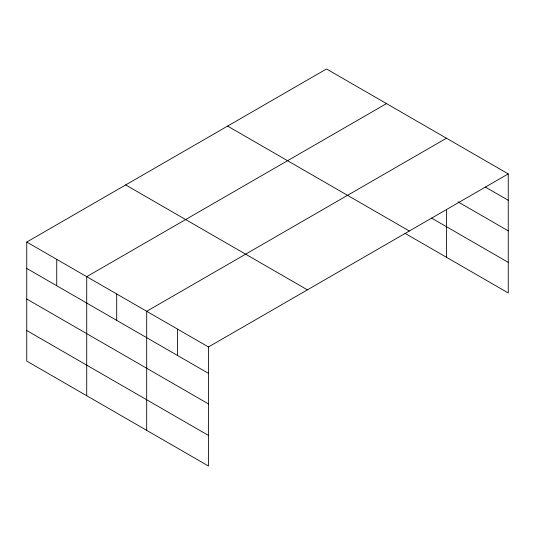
<?xml version="1.0" encoding="UTF-8"?>
<svg xmlns="http://www.w3.org/2000/svg" width="535" height="535" viewBox="0 0 535 535"><rect width="100%" height="100%" fill="white"/><g stroke="black" fill="none" stroke-linecap="round" stroke-linejoin="round"><path stroke-width="0.8" d="M26.75 242.047L208.476 346.968L208.476 466.025L26.75 361.105L26.75 242.047L326.524 68.975L508.25 173.895L508.25 292.953L405.055 233.374M386.491 103.596L86.717 276.669L86.717 395.733M446.464 138.217L146.69 311.29L146.69 430.354M208.476 346.968L508.25 173.895M485.258 187.003L508.25 200.277M457.96 201.829L508.25 230.859M431.471 218.046L508.25 262.371M227.596 126.086L409.322 231.006M125.678 184.929L307.404 289.85M26.75 268.43L208.476 373.35M26.75 299.018L208.476 403.932M26.75 330.523L208.476 435.443M446.464 209.285L446.464 257.281M177.587 329.125L177.587 355.514M116.704 293.983L116.704 320.365M56.737 259.355L56.737 285.743"/></g></svg>
